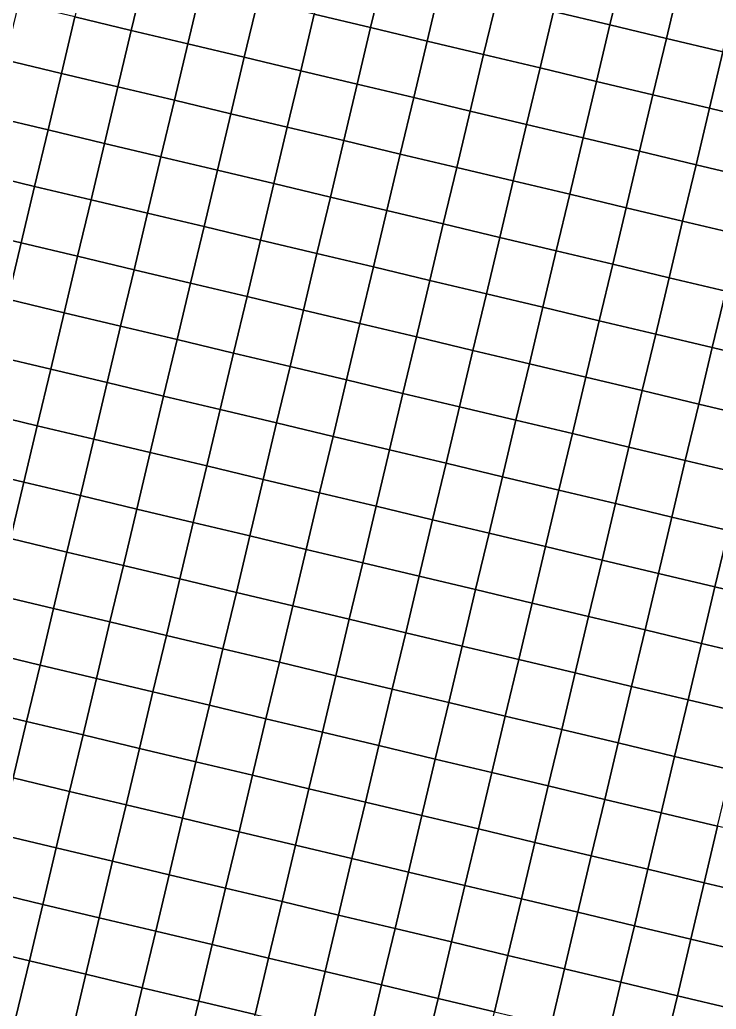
# Model space of a CAD drawing. Header units: metres. Extents: x 0.76 to 9.08, y -3.29 to 2.36.
# Drawn here: x 3.724 to 4.924, y -1.19 to 0.515 of the extents above; entities that cross this region are included whole.
import ezdxf

# ---------------------------------------------------------------- set-up
doc = ezdxf.new("R2010")
doc.units = ezdxf.units.M

msp = doc.modelspace()

# ---------------------------------------------------------------- linework, layer by layer
at = {"layer": 'C1'}
for points in [[(3.8423, 0.6168, -0.4658), (3.8191, 0.5195, -0.4278), (3.9164, 0.4964, -0.4438), (3.9396, 0.5937, -0.4829)], [(4.2546, 0.6215, -0.5566), (4.2314, 0.5243, -0.5255), (4.3287, 0.5011, -0.5333), (4.3519, 0.5984, -0.5623)], [(4.6669, 0.6262, -0.581), (4.6437, 0.529, -0.5629), (4.741, 0.5058, -0.5648), (4.7641, 0.6031, -0.5845)], [(4.3519, 0.5984, -0.5623), (4.3287, 0.5011, -0.5333), (4.426, 0.478, -0.5373), (4.4491, 0.5752, -0.5636)], [(4.7641, 0.6031, -0.5845), (4.741, 0.5058, -0.5648), (4.8383, 0.4827, -0.5711), (4.8614, 0.5799, -0.5926)], [(3.9396, 0.5937, -0.4829), (3.9164, 0.4964, -0.4438), (4.0137, 0.4733, -0.4586), (4.0369, 0.5705, -0.4984)], [(4.8614, 0.5799, -0.5926), (4.8383, 0.4827, -0.5711), (4.9356, 0.4595, -0.5814), (4.9587, 0.5568, -0.6043)], [(4.0369, 0.5705, -0.4984), (4.0137, 0.4733, -0.4586), (4.111, 0.4501, -0.4731), (4.1341, 0.5474, -0.5134)], [(4.4491, 0.5752, -0.5636), (4.426, 0.478, -0.5373), (4.5233, 0.4548, -0.5403), (4.5464, 0.5521, -0.564)], [(4.1341, 0.5474, -0.5134), (4.111, 0.4501, -0.4731), (4.2083, 0.427, -0.4863), (4.2314, 0.5243, -0.5255)], [(4.5464, 0.5521, -0.564), (4.5233, 0.4548, -0.5403), (4.6206, 0.4317, -0.5412), (4.6437, 0.529, -0.5629)], [(3.7219, 0.5427, -0.4106), (3.6987, 0.4454, -0.3877), (3.796, 0.4223, -0.4042), (3.8191, 0.5195, -0.4278)], [(4.6437, 0.529, -0.5629), (4.6206, 0.4317, -0.5412), (4.7179, 0.4085, -0.5431), (4.741, 0.5058, -0.5648)], [(3.8191, 0.5195, -0.4278), (3.796, 0.4223, -0.4042), (3.8933, 0.3991, -0.4195), (3.9164, 0.4964, -0.4438)], [(4.2314, 0.5243, -0.5255), (4.2083, 0.427, -0.4863), (4.3056, 0.4038, -0.4964), (4.3287, 0.5011, -0.5333)], [(3.9164, 0.4964, -0.4438), (3.8933, 0.3991, -0.4195), (3.9906, 0.376, -0.4338), (4.0137, 0.4733, -0.4586)], [(4.3287, 0.5011, -0.5333), (4.3056, 0.4038, -0.4964), (4.4029, 0.3807, -0.5039), (4.426, 0.478, -0.5373)], [(4.741, 0.5058, -0.5648), (4.7179, 0.4085, -0.5431), (4.8151, 0.3854, -0.5484), (4.8383, 0.4827, -0.5711)], [(4.426, 0.478, -0.5373), (4.4029, 0.3807, -0.5039), (4.5001, 0.3575, -0.5101), (4.5233, 0.4548, -0.5403)], [(4.8383, 0.4827, -0.5711), (4.8151, 0.3854, -0.5484), (4.9124, 0.3622, -0.5576), (4.9356, 0.4595, -0.5814)], [(4.0137, 0.4733, -0.4586), (3.9906, 0.376, -0.4338), (4.0879, 0.3528, -0.4476), (4.111, 0.4501, -0.4731)], [(3.6987, 0.4454, -0.3877), (3.6756, 0.3481, -0.3791), (3.7729, 0.325, -0.3951), (3.796, 0.4223, -0.4042)], [(4.111, 0.4501, -0.4731), (4.0879, 0.3528, -0.4476), (4.1851, 0.3297, -0.4605), (4.2083, 0.427, -0.4863)], [(4.5233, 0.4548, -0.5403), (4.5001, 0.3575, -0.5101), (4.5974, 0.3344, -0.514), (4.6206, 0.4317, -0.5412)], [(4.9356, 0.4595, -0.5814), (4.9124, 0.3622, -0.5576), (5.0097, 0.3391, -0.5693), (5.0329, 0.4364, -0.5939)], [(4.2083, 0.427, -0.4863), (4.1851, 0.3297, -0.4605), (4.2824, 0.3065, -0.4714), (4.3056, 0.4038, -0.4964)], [(4.6206, 0.4317, -0.5412), (4.5974, 0.3344, -0.514), (4.6947, 0.3112, -0.5174), (4.7179, 0.4085, -0.5431)], [(3.796, 0.4223, -0.4042), (3.7729, 0.325, -0.3951), (3.8701, 0.3018, -0.4099), (3.8933, 0.3991, -0.4195)], [(3.8933, 0.3991, -0.4195), (3.8701, 0.3018, -0.4099), (3.9674, 0.2787, -0.424), (3.9906, 0.376, -0.4338)], [(4.3056, 0.4038, -0.4964), (4.2824, 0.3065, -0.4714), (4.3797, 0.2834, -0.4808), (4.4029, 0.3807, -0.5039)], [(4.7179, 0.4085, -0.5431), (4.6947, 0.3112, -0.5174), (4.792, 0.2881, -0.5233), (4.8151, 0.3854, -0.5484)], [(3.9906, 0.376, -0.4338), (3.9674, 0.2787, -0.424), (4.0647, 0.2555, -0.4374), (4.0879, 0.3528, -0.4476)], [(4.4029, 0.3807, -0.5039), (4.3797, 0.2834, -0.4808), (4.477, 0.2602, -0.4898), (4.5001, 0.3575, -0.5101)], [(4.8151, 0.3854, -0.5484), (4.792, 0.2881, -0.5233), (4.8893, 0.2649, -0.5321), (4.9124, 0.3622, -0.5576)], [(4.9124, 0.3622, -0.5576), (4.8893, 0.2649, -0.5321), (4.9866, 0.2418, -0.5436), (5.0097, 0.3391, -0.5693)], [(3.6756, 0.3481, -0.3791), (3.6524, 0.2508, -0.3849), (3.7497, 0.2277, -0.4005), (3.7729, 0.325, -0.3951)], [(4.0879, 0.3528, -0.4476), (4.0647, 0.2555, -0.4374), (4.162, 0.2324, -0.4503), (4.1851, 0.3297, -0.4605)], [(4.5001, 0.3575, -0.5101), (4.477, 0.2602, -0.4898), (4.5743, 0.2371, -0.4964), (4.5974, 0.3344, -0.514)], [(3.7729, 0.325, -0.3951), (3.7497, 0.2277, -0.4005), (3.847, 0.2046, -0.415), (3.8701, 0.3018, -0.4099)], [(4.1851, 0.3297, -0.4605), (4.162, 0.2324, -0.4503), (4.2593, 0.2093, -0.4612), (4.2824, 0.3065, -0.4714)], [(4.5974, 0.3344, -0.514), (4.5743, 0.2371, -0.4964), (4.6716, 0.214, -0.5023), (4.6947, 0.3112, -0.5174)], [(4.6947, 0.3112, -0.5174), (4.6716, 0.214, -0.5023), (4.7688, 0.1908, -0.51), (4.792, 0.2881, -0.5233)], [(3.8701, 0.3018, -0.4099), (3.847, 0.2046, -0.415), (3.9443, 0.1814, -0.4291), (3.9674, 0.2787, -0.424)], [(4.2824, 0.3065, -0.4714), (4.2593, 0.2093, -0.4612), (4.3566, 0.1861, -0.4709), (4.3797, 0.2834, -0.4808)], [(3.9674, 0.2787, -0.424), (3.9443, 0.1814, -0.4291), (4.0416, 0.1583, -0.4424), (4.0647, 0.2555, -0.4374)], [(4.3797, 0.2834, -0.4808), (4.3566, 0.1861, -0.4709), (4.4538, 0.163, -0.4811), (4.477, 0.2602, -0.4898)], [(4.792, 0.2881, -0.5233), (4.7688, 0.1908, -0.51), (4.8661, 0.1677, -0.5197), (4.8893, 0.2649, -0.5321)], [(4.477, 0.2602, -0.4898), (4.4538, 0.163, -0.4811), (4.5511, 0.1398, -0.4901), (4.5743, 0.2371, -0.4964)], [(4.8893, 0.2649, -0.5321), (4.8661, 0.1677, -0.5197), (4.9634, 0.1445, -0.5312), (4.9866, 0.2418, -0.5436)], [(3.6524, 0.2508, -0.3849), (3.6293, 0.1536, -0.4052), (3.7266, 0.1304, -0.4203), (3.7497, 0.2277, -0.4005)], [(4.0647, 0.2555, -0.4374), (4.0416, 0.1583, -0.4424), (4.1388, 0.1351, -0.4553), (4.162, 0.2324, -0.4503)], [(3.7497, 0.2277, -0.4005), (3.7266, 0.1304, -0.4203), (3.8238, 0.1073, -0.4349), (3.847, 0.2046, -0.415)], [(4.162, 0.2324, -0.4503), (4.1388, 0.1351, -0.4553), (4.2361, 0.112, -0.4665), (4.2593, 0.2093, -0.4612)], [(4.5743, 0.2371, -0.4964), (4.5511, 0.1398, -0.4901), (4.6484, 0.1167, -0.4978), (4.6716, 0.214, -0.5023)], [(3.847, 0.2046, -0.415), (3.8238, 0.1073, -0.4349), (3.9211, 0.0841, -0.4493), (3.9443, 0.1814, -0.4291)], [(4.2593, 0.2093, -0.4612), (4.2361, 0.112, -0.4665), (4.3334, 0.0888, -0.476), (4.3566, 0.1861, -0.4709)], [(4.6716, 0.214, -0.5023), (4.6484, 0.1167, -0.4978), (4.7457, 0.0935, -0.5075), (4.7688, 0.1908, -0.51)], [(4.7688, 0.1908, -0.51), (4.7457, 0.0935, -0.5075), (4.843, 0.0704, -0.5192), (4.8661, 0.1677, -0.5197)], [(3.9443, 0.1814, -0.4291), (3.9211, 0.0841, -0.4493), (4.0184, 0.061, -0.4627), (4.0416, 0.1583, -0.4424)], [(4.3566, 0.1861, -0.4709), (4.3334, 0.0888, -0.476), (4.4307, 0.0657, -0.486), (4.4538, 0.163, -0.4811)], [(3.6293, 0.1536, -0.4052), (3.6061, 0.0563, -0.4399), (3.7034, 0.0331, -0.4547), (3.7266, 0.1304, -0.4203)], [(4.0416, 0.1583, -0.4424), (4.0184, 0.061, -0.4627), (4.1157, 0.0378, -0.4755), (4.1388, 0.1351, -0.4553)], [(4.4538, 0.163, -0.4811), (4.4307, 0.0657, -0.486), (4.528, 0.0425, -0.4962), (4.5511, 0.1398, -0.4901)], [(4.8661, 0.1677, -0.5197), (4.843, 0.0704, -0.5192), (4.9403, 0.0472, -0.5314), (4.9634, 0.1445, -0.5312)], [(4.5511, 0.1398, -0.4901), (4.528, 0.0425, -0.4962), (4.6253, 0.0194, -0.5056), (4.6484, 0.1167, -0.4978)], [(3.7266, 0.1304, -0.4203), (3.7034, 0.0331, -0.4547), (3.8007, 0.01, -0.4695), (3.8238, 0.1073, -0.4349)], [(4.1388, 0.1351, -0.4553), (4.1157, 0.0378, -0.4755), (4.213, 0.0147, -0.4871), (4.2361, 0.112, -0.4665)], [(3.8238, 0.1073, -0.4349), (3.8007, 0.01, -0.4695), (3.898, -0.0132, -0.4844), (3.9211, 0.0841, -0.4493)], [(4.2361, 0.112, -0.4665), (4.213, 0.0147, -0.4871), (4.3103, -0.0085, -0.4966), (4.3334, 0.0888, -0.476)], [(4.6484, 0.1167, -0.4978), (4.6253, 0.0194, -0.5056), (4.7226, -0.0038, -0.5167), (4.7457, 0.0935, -0.5075)], [(4.3334, 0.0888, -0.476), (4.3103, -0.0085, -0.4966), (4.4076, -0.0316, -0.5065), (4.4307, 0.0657, -0.486)], [(4.7457, 0.0935, -0.5075), (4.7226, -0.0038, -0.5167), (4.8198, -0.0269, -0.5302), (4.843, 0.0704, -0.5192)], [(3.9211, 0.0841, -0.4493), (3.898, -0.0132, -0.4844), (3.9953, -0.0363, -0.4982), (4.0184, 0.061, -0.4627)], [(4.843, 0.0704, -0.5192), (4.8198, -0.0269, -0.5302), (4.9171, -0.0501, -0.5438), (4.9403, 0.0472, -0.5314)], [(4.0184, 0.061, -0.4627), (3.9953, -0.0363, -0.4982), (4.0926, -0.0595, -0.5112), (4.1157, 0.0378, -0.4755)], [(4.4307, 0.0657, -0.486), (4.4076, -0.0316, -0.5065), (4.5048, -0.0548, -0.517), (4.528, 0.0425, -0.4962)], [(4.1157, 0.0378, -0.4755), (4.0926, -0.0595, -0.5112), (4.1898, -0.0826, -0.523), (4.213, 0.0147, -0.4871)], [(4.528, 0.0425, -0.4962), (4.5048, -0.0548, -0.517), (4.6021, -0.0779, -0.5276), (4.6253, 0.0194, -0.5056)], [(4.9403, 0.0472, -0.5314), (4.9171, -0.0501, -0.5438), (5.0144, -0.0732, -0.5569), (5.0376, 0.0241, -0.5445)], [(3.7034, 0.0331, -0.4547), (3.6803, -0.0642, -0.4819), (3.7776, -0.0873, -0.4966), (3.8007, 0.01, -0.4695)], [(4.6253, 0.0194, -0.5056), (4.6021, -0.0779, -0.5276), (4.6994, -0.101, -0.5398), (4.7226, -0.0038, -0.5167)], [(3.8007, 0.01, -0.4695), (3.7776, -0.0873, -0.4966), (3.8748, -0.1104, -0.5115), (3.898, -0.0132, -0.4844)], [(4.213, 0.0147, -0.4871), (4.1898, -0.0826, -0.523), (4.2871, -0.1057, -0.5328), (4.3103, -0.0085, -0.4966)], [(3.898, -0.0132, -0.4844), (3.8748, -0.1104, -0.5115), (3.9721, -0.1336, -0.5257), (3.9953, -0.0363, -0.4982)], [(4.3103, -0.0085, -0.4966), (4.2871, -0.1057, -0.5328), (4.3844, -0.1289, -0.5428), (4.4076, -0.0316, -0.5065)], [(4.7226, -0.0038, -0.5167), (4.6994, -0.101, -0.5398), (4.7967, -0.1242, -0.5542), (4.8198, -0.0269, -0.5302)], [(4.4076, -0.0316, -0.5065), (4.3844, -0.1289, -0.5428), (4.4817, -0.152, -0.5538), (4.5048, -0.0548, -0.517)], [(4.8198, -0.0269, -0.5302), (4.7967, -0.1242, -0.5542), (4.894, -0.1473, -0.5685), (4.9171, -0.0501, -0.5438)], [(3.9953, -0.0363, -0.4982), (3.9721, -0.1336, -0.5257), (4.0694, -0.1567, -0.5387), (4.0926, -0.0595, -0.5112)], [(4.9171, -0.0501, -0.5438), (4.894, -0.1473, -0.5685), (4.9913, -0.1705, -0.5818), (5.0144, -0.0732, -0.5569)], [(3.6803, -0.0642, -0.4819), (3.6571, -0.1614, -0.5018), (3.7544, -0.1846, -0.5161), (3.7776, -0.0873, -0.4966)], [(4.0926, -0.0595, -0.5112), (4.0694, -0.1567, -0.5387), (4.1667, -0.1799, -0.5507), (4.1898, -0.0826, -0.523)], [(4.5048, -0.0548, -0.517), (4.4817, -0.152, -0.5538), (4.579, -0.1752, -0.5653), (4.6021, -0.0779, -0.5276)], [(4.1898, -0.0826, -0.523), (4.1667, -0.1799, -0.5507), (4.264, -0.203, -0.5608), (4.2871, -0.1057, -0.5328)], [(4.6021, -0.0779, -0.5276), (4.579, -0.1752, -0.5653), (4.6763, -0.1983, -0.5782), (4.6994, -0.101, -0.5398)], [(3.7776, -0.0873, -0.4966), (3.7544, -0.1846, -0.5161), (3.8517, -0.2077, -0.5307), (3.8748, -0.1104, -0.5115)], [(4.6994, -0.101, -0.5398), (4.6763, -0.1983, -0.5782), (4.7735, -0.2215, -0.5928), (4.7967, -0.1242, -0.5542)], [(3.8748, -0.1104, -0.5115), (3.8517, -0.2077, -0.5307), (3.949, -0.2309, -0.5449), (3.9721, -0.1336, -0.5257)], [(4.2871, -0.1057, -0.5328), (4.264, -0.203, -0.5608), (4.3613, -0.2262, -0.5709), (4.3844, -0.1289, -0.5428)], [(3.9721, -0.1336, -0.5257), (3.949, -0.2309, -0.5449), (4.0463, -0.254, -0.558), (4.0694, -0.1567, -0.5387)], [(4.3844, -0.1289, -0.5428), (4.3613, -0.2262, -0.5709), (4.4585, -0.2493, -0.5821), (4.4817, -0.152, -0.5538)], [(4.7967, -0.1242, -0.5542), (4.7735, -0.2215, -0.5928), (4.8708, -0.2446, -0.6069), (4.894, -0.1473, -0.5685)], [(4.4817, -0.152, -0.5538), (4.4585, -0.2493, -0.5821), (4.5558, -0.2725, -0.5941), (4.579, -0.1752, -0.5653)], [(4.894, -0.1473, -0.5685), (4.8708, -0.2446, -0.6069), (4.9681, -0.2678, -0.6195), (4.9913, -0.1705, -0.5818)], [(3.6571, -0.1614, -0.5018), (3.634, -0.2587, -0.5145), (3.7313, -0.2819, -0.528), (3.7544, -0.1846, -0.5161)], [(4.0694, -0.1567, -0.5387), (4.0463, -0.254, -0.558), (4.1436, -0.2772, -0.5702), (4.1667, -0.1799, -0.5507)], [(3.7544, -0.1846, -0.5161), (3.7313, -0.2819, -0.528), (3.8286, -0.305, -0.5419), (3.8517, -0.2077, -0.5307)], [(4.1667, -0.1799, -0.5507), (4.1436, -0.2772, -0.5702), (4.2408, -0.3003, -0.5806), (4.264, -0.203, -0.5608)], [(4.579, -0.1752, -0.5653), (4.5558, -0.2725, -0.5941), (4.6531, -0.2956, -0.6074), (4.6763, -0.1983, -0.5782)], [(4.264, -0.203, -0.5608), (4.2408, -0.3003, -0.5806), (4.3381, -0.3235, -0.5907), (4.3613, -0.2262, -0.5709)], [(4.6763, -0.1983, -0.5782), (4.6531, -0.2956, -0.6074), (4.7504, -0.3188, -0.6221), (4.7735, -0.2215, -0.5928)], [(3.8517, -0.2077, -0.5307), (3.8286, -0.305, -0.5419), (3.9258, -0.3282, -0.556), (3.949, -0.2309, -0.5449)], [(4.7735, -0.2215, -0.5928), (4.7504, -0.3188, -0.6221), (4.8477, -0.3419, -0.636), (4.8708, -0.2446, -0.6069)], [(3.949, -0.2309, -0.5449), (3.9258, -0.3282, -0.556), (4.0231, -0.3513, -0.5691), (4.0463, -0.254, -0.558)], [(4.3613, -0.2262, -0.5709), (4.3381, -0.3235, -0.5907), (4.4354, -0.3466, -0.6019), (4.4585, -0.2493, -0.5821)], [(4.0463, -0.254, -0.558), (4.0231, -0.3513, -0.5691), (4.1204, -0.3745, -0.5814), (4.1436, -0.2772, -0.5702)], [(4.4585, -0.2493, -0.5821), (4.4354, -0.3466, -0.6019), (4.5327, -0.3698, -0.6141), (4.5558, -0.2725, -0.5941)], [(4.8708, -0.2446, -0.6069), (4.8477, -0.3419, -0.636), (4.945, -0.3651, -0.6482), (4.9681, -0.2678, -0.6195)], [(3.634, -0.2587, -0.5145), (3.6108, -0.356, -0.5198), (3.7081, -0.3792, -0.5323), (3.7313, -0.2819, -0.528)], [(4.5558, -0.2725, -0.5941), (4.5327, -0.3698, -0.6141), (4.63, -0.3929, -0.6275), (4.6531, -0.2956, -0.6074)], [(3.7313, -0.2819, -0.528), (3.7081, -0.3792, -0.5323), (3.8054, -0.4023, -0.5451), (3.8286, -0.305, -0.5419)], [(4.1436, -0.2772, -0.5702), (4.1204, -0.3745, -0.5814), (4.2177, -0.3976, -0.5922), (4.2408, -0.3003, -0.5806)], [(3.8286, -0.305, -0.5419), (3.8054, -0.4023, -0.5451), (3.9027, -0.4254, -0.5589), (3.9258, -0.3282, -0.556)], [(4.2408, -0.3003, -0.5806), (4.2177, -0.3976, -0.5922), (4.315, -0.4207, -0.6023), (4.3381, -0.3235, -0.5907)], [(4.6531, -0.2956, -0.6074), (4.63, -0.3929, -0.6275), (4.7273, -0.416, -0.6421), (4.7504, -0.3188, -0.6221)], [(4.3381, -0.3235, -0.5907), (4.315, -0.4207, -0.6023), (4.4123, -0.4439, -0.6133), (4.4354, -0.3466, -0.6019)], [(4.7504, -0.3188, -0.6221), (4.7273, -0.416, -0.6421), (4.8245, -0.4392, -0.6558), (4.8477, -0.3419, -0.636)], [(3.9258, -0.3282, -0.556), (3.9027, -0.4254, -0.5589), (4, -0.4486, -0.5719), (4.0231, -0.3513, -0.5691)], [(4.0231, -0.3513, -0.5691), (4, -0.4486, -0.5719), (4.0973, -0.4717, -0.5843), (4.1204, -0.3745, -0.5814)], [(4.4354, -0.3466, -0.6019), (4.4123, -0.4439, -0.6133), (4.5095, -0.467, -0.6254), (4.5327, -0.3698, -0.6141)], [(4.8477, -0.3419, -0.636), (4.8245, -0.4392, -0.6558), (4.9218, -0.4623, -0.6677), (4.945, -0.3651, -0.6482)], [(4.1204, -0.3745, -0.5814), (4.0973, -0.4717, -0.5843), (4.1945, -0.4949, -0.5956), (4.2177, -0.3976, -0.5922)], [(4.5327, -0.3698, -0.6141), (4.5095, -0.467, -0.6254), (4.6068, -0.4902, -0.6384), (4.63, -0.3929, -0.6275)], [(4.945, -0.3651, -0.6482), (4.9218, -0.4623, -0.6677), (5.0191, -0.4855, -0.6769), (5.0423, -0.3882, -0.658)], [(3.7081, -0.3792, -0.5323), (3.685, -0.4764, -0.5289), (3.7823, -0.4996, -0.5403), (3.8054, -0.4023, -0.5451)], [(3.8054, -0.4023, -0.5451), (3.7823, -0.4996, -0.5403), (3.8795, -0.5227, -0.5535), (3.9027, -0.4254, -0.5589)], [(4.2177, -0.3976, -0.5922), (4.1945, -0.4949, -0.5956), (4.2918, -0.518, -0.6056), (4.315, -0.4207, -0.6023)], [(4.63, -0.3929, -0.6275), (4.6068, -0.4902, -0.6384), (4.7041, -0.5133, -0.6527), (4.7273, -0.416, -0.6421)], [(3.9027, -0.4254, -0.5589), (3.8795, -0.5227, -0.5535), (3.9768, -0.5459, -0.5664), (4, -0.4486, -0.5719)], [(4.315, -0.4207, -0.6023), (4.2918, -0.518, -0.6056), (4.3891, -0.5412, -0.6163), (4.4123, -0.4439, -0.6133)], [(4.7273, -0.416, -0.6421), (4.7041, -0.5133, -0.6527), (4.8014, -0.5365, -0.6663), (4.8245, -0.4392, -0.6558)], [(4.8245, -0.4392, -0.6558), (4.8014, -0.5365, -0.6663), (4.8987, -0.5596, -0.6782), (4.9218, -0.4623, -0.6677)], [(4, -0.4486, -0.5719), (3.9768, -0.5459, -0.5664), (4.0741, -0.569, -0.5791), (4.0973, -0.4717, -0.5843)], [(4.4123, -0.4439, -0.6133), (4.3891, -0.5412, -0.6163), (4.4864, -0.5643, -0.6279), (4.5095, -0.467, -0.6254)], [(3.685, -0.4764, -0.5289), (3.6618, -0.5737, -0.5352), (3.7591, -0.5969, -0.5462), (3.7823, -0.4996, -0.5403)], [(4.0973, -0.4717, -0.5843), (4.0741, -0.569, -0.5791), (4.1714, -0.5922, -0.5908), (4.1945, -0.4949, -0.5956)], [(4.5095, -0.467, -0.6254), (4.4864, -0.5643, -0.6279), (4.5837, -0.5875, -0.6403), (4.6068, -0.4902, -0.6384)], [(4.9218, -0.4623, -0.6677), (4.8987, -0.5596, -0.6782), (4.996, -0.5828, -0.6874), (5.0191, -0.4855, -0.6769)], [(4.6068, -0.4902, -0.6384), (4.5837, -0.5875, -0.6403), (4.681, -0.6106, -0.654), (4.7041, -0.5133, -0.6527)], [(3.7823, -0.4996, -0.5403), (3.7591, -0.5969, -0.5462), (3.8564, -0.62, -0.5595), (3.8795, -0.5227, -0.5535)], [(4.1945, -0.4949, -0.5956), (4.1714, -0.5922, -0.5908), (4.2687, -0.6153, -0.6007), (4.2918, -0.518, -0.6056)], [(3.8795, -0.5227, -0.5535), (3.8564, -0.62, -0.5595), (3.9537, -0.6432, -0.5728), (3.9768, -0.5459, -0.5664)], [(4.2918, -0.518, -0.6056), (4.2687, -0.6153, -0.6007), (4.366, -0.6385, -0.6109), (4.3891, -0.5412, -0.6163)], [(4.7041, -0.5133, -0.6527), (4.681, -0.6106, -0.654), (4.7783, -0.6338, -0.6675), (4.8014, -0.5365, -0.6663)], [(4.3891, -0.5412, -0.6163), (4.366, -0.6385, -0.6109), (4.4633, -0.6616, -0.6217), (4.4864, -0.5643, -0.6279)], [(4.8014, -0.5365, -0.6663), (4.7783, -0.6338, -0.6675), (4.8755, -0.6569, -0.6796), (4.8987, -0.5596, -0.6782)], [(3.9768, -0.5459, -0.5664), (3.9537, -0.6432, -0.5728), (4.051, -0.6663, -0.5861), (4.0741, -0.569, -0.5791)], [(4.8987, -0.5596, -0.6782), (4.8755, -0.6569, -0.6796), (4.9728, -0.68, -0.6894), (4.996, -0.5828, -0.6874)], [(3.6618, -0.5737, -0.5352), (3.6387, -0.671, -0.5512), (3.736, -0.6942, -0.5628), (3.7591, -0.5969, -0.5462)], [(4.0741, -0.569, -0.5791), (4.051, -0.6663, -0.5861), (4.1483, -0.6895, -0.5985), (4.1714, -0.5922, -0.5908)], [(4.4864, -0.5643, -0.6279), (4.4633, -0.6616, -0.6217), (4.5605, -0.6848, -0.6331), (4.5837, -0.5875, -0.6403)], [(4.1714, -0.5922, -0.5908), (4.1483, -0.6895, -0.5985), (4.2455, -0.7126, -0.6085), (4.2687, -0.6153, -0.6007)], [(4.5837, -0.5875, -0.6403), (4.5605, -0.6848, -0.6331), (4.6578, -0.7079, -0.6461), (4.681, -0.6106, -0.654)], [(3.7591, -0.5969, -0.5462), (3.736, -0.6942, -0.5628), (3.8333, -0.7173, -0.5769), (3.8564, -0.62, -0.5595)], [(4.681, -0.6106, -0.654), (4.6578, -0.7079, -0.6461), (4.7551, -0.731, -0.6594), (4.7783, -0.6338, -0.6675)], [(3.8564, -0.62, -0.5595), (3.8333, -0.7173, -0.5769), (3.9305, -0.7404, -0.5911), (3.9537, -0.6432, -0.5728)], [(4.2687, -0.6153, -0.6007), (4.2455, -0.7126, -0.6085), (4.3428, -0.7357, -0.6186), (4.366, -0.6385, -0.6109)], [(3.9537, -0.6432, -0.5728), (3.9305, -0.7404, -0.5911), (4.0278, -0.7636, -0.6055), (4.051, -0.6663, -0.5861)], [(4.366, -0.6385, -0.6109), (4.3428, -0.7357, -0.6186), (4.4401, -0.7589, -0.629), (4.4633, -0.6616, -0.6217)], [(4.7783, -0.6338, -0.6675), (4.7551, -0.731, -0.6594), (4.8524, -0.7542, -0.6719), (4.8755, -0.6569, -0.6796)], [(4.4633, -0.6616, -0.6217), (4.4401, -0.7589, -0.629), (4.5374, -0.782, -0.64), (4.5605, -0.6848, -0.6331)], [(4.8755, -0.6569, -0.6796), (4.8524, -0.7542, -0.6719), (4.9497, -0.7773, -0.6826), (4.9728, -0.68, -0.6894)], [(3.6387, -0.671, -0.5512), (3.6155, -0.7683, -0.5767), (3.7128, -0.7914, -0.59), (3.736, -0.6942, -0.5628)], [(4.051, -0.6663, -0.5861), (4.0278, -0.7636, -0.6055), (4.1251, -0.7867, -0.6187), (4.1483, -0.6895, -0.5985)], [(3.736, -0.6942, -0.5628), (3.7128, -0.7914, -0.59), (3.8101, -0.8146, -0.6056), (3.8333, -0.7173, -0.5769)], [(4.1483, -0.6895, -0.5985), (4.1251, -0.7867, -0.6187), (4.2224, -0.8099, -0.6291), (4.2455, -0.7126, -0.6085)], [(4.5605, -0.6848, -0.6331), (4.5374, -0.782, -0.64), (4.6347, -0.8052, -0.6527), (4.6578, -0.7079, -0.6461)], [(4.2455, -0.7126, -0.6085), (4.2224, -0.8099, -0.6291), (4.3197, -0.833, -0.6393), (4.3428, -0.7357, -0.6186)], [(4.6578, -0.7079, -0.6461), (4.6347, -0.8052, -0.6527), (4.732, -0.8283, -0.6664), (4.7551, -0.731, -0.6594)], [(3.8333, -0.7173, -0.5769), (3.8101, -0.8146, -0.6056), (3.9074, -0.8377, -0.6213), (3.9305, -0.7404, -0.5911)], [(4.7551, -0.731, -0.6594), (4.732, -0.8283, -0.6664), (4.8292, -0.8515, -0.6795), (4.8524, -0.7542, -0.6719)], [(3.9305, -0.7404, -0.5911), (3.9074, -0.8377, -0.6213), (4.0047, -0.8609, -0.6371), (4.0278, -0.7636, -0.6055)], [(4.3428, -0.7357, -0.6186), (4.3197, -0.833, -0.6393), (4.417, -0.8562, -0.6499), (4.4401, -0.7589, -0.629)], [(4.0278, -0.7636, -0.6055), (4.0047, -0.8609, -0.6371), (4.102, -0.884, -0.6513), (4.1251, -0.7867, -0.6187)], [(4.4401, -0.7589, -0.629), (4.417, -0.8562, -0.6499), (4.5142, -0.8793, -0.6609), (4.5374, -0.782, -0.64)], [(4.8524, -0.7542, -0.6719), (4.8292, -0.8515, -0.6795), (4.9265, -0.8746, -0.6915), (4.9497, -0.7773, -0.6826)], [(4.5374, -0.782, -0.64), (4.5142, -0.8793, -0.6609), (4.6115, -0.9025, -0.674), (4.6347, -0.8052, -0.6527)], [(3.7128, -0.7914, -0.59), (3.6897, -0.8887, -0.6277), (3.787, -0.9119, -0.6455), (3.8101, -0.8146, -0.6056)], [(4.1251, -0.7867, -0.6187), (4.102, -0.884, -0.6513), (4.1992, -0.9072, -0.6624), (4.2224, -0.8099, -0.6291)], [(3.8101, -0.8146, -0.6056), (3.787, -0.9119, -0.6455), (3.8842, -0.935, -0.6634), (3.9074, -0.8377, -0.6213)], [(4.2224, -0.8099, -0.6291), (4.1992, -0.9072, -0.6624), (4.2965, -0.9303, -0.6732), (4.3197, -0.833, -0.6393)], [(4.6347, -0.8052, -0.6527), (4.6115, -0.9025, -0.674), (4.7088, -0.9256, -0.6885), (4.732, -0.8283, -0.6664)], [(4.3197, -0.833, -0.6393), (4.2965, -0.9303, -0.6732), (4.3938, -0.9535, -0.6843), (4.417, -0.8562, -0.6499)], [(4.732, -0.8283, -0.6664), (4.7088, -0.9256, -0.6885), (4.8061, -0.9488, -0.7025), (4.8292, -0.8515, -0.6795)], [(3.9074, -0.8377, -0.6213), (3.8842, -0.935, -0.6634), (3.9815, -0.9582, -0.681), (4.0047, -0.8609, -0.6371)], [(4.8292, -0.8515, -0.6795), (4.8061, -0.9488, -0.7025), (4.9034, -0.9719, -0.7158), (4.9265, -0.8746, -0.6915)], [(4.0047, -0.8609, -0.6371), (3.9815, -0.9582, -0.681), (4.0788, -0.9813, -0.6963), (4.102, -0.884, -0.6513)], [(4.417, -0.8562, -0.6499), (4.3938, -0.9535, -0.6843), (4.4911, -0.9766, -0.6959), (4.5142, -0.8793, -0.6609)], [(4.102, -0.884, -0.6513), (4.0788, -0.9813, -0.6963), (4.1761, -1.0045, -0.7083), (4.1992, -0.9072, -0.6624)], [(4.5142, -0.8793, -0.6609), (4.4911, -0.9766, -0.6959), (4.5884, -0.9998, -0.7098), (4.6115, -0.9025, -0.674)], [(4.9265, -0.8746, -0.6915), (4.9034, -0.9719, -0.7158), (5.0007, -0.995, -0.7297), (5.0238, -0.8978, -0.7044)], [(3.6897, -0.8887, -0.6277), (3.6665, -0.986, -0.676), (3.7638, -1.0092, -0.6966), (3.787, -0.9119, -0.6455)], [(4.6115, -0.9025, -0.674), (4.5884, -0.9998, -0.7098), (4.6857, -1.0229, -0.7255), (4.7088, -0.9256, -0.6885)], [(3.787, -0.9119, -0.6455), (3.7638, -1.0092, -0.6966), (3.8611, -1.0323, -0.7173), (3.8842, -0.935, -0.6634)], [(4.1992, -0.9072, -0.6624), (4.1761, -1.0045, -0.7083), (4.2734, -1.0276, -0.7201), (4.2965, -0.9303, -0.6732)], [(3.8842, -0.935, -0.6634), (3.8611, -1.0323, -0.7173), (3.9584, -1.0554, -0.7372), (3.9815, -0.9582, -0.681)], [(4.2965, -0.9303, -0.6732), (4.2734, -1.0276, -0.7201), (4.3707, -1.0507, -0.7322), (4.3938, -0.9535, -0.6843)], [(4.7088, -0.9256, -0.6885), (4.6857, -1.0229, -0.7255), (4.783, -1.046, -0.7409), (4.8061, -0.9488, -0.7025)], [(4.3938, -0.9535, -0.6843), (4.3707, -1.0507, -0.7322), (4.468, -1.0739, -0.7449), (4.4911, -0.9766, -0.6959)], [(4.8061, -0.9488, -0.7025), (4.783, -1.046, -0.7409), (4.8802, -1.0692, -0.7554), (4.9034, -0.9719, -0.7158)], [(3.9815, -0.9582, -0.681), (3.9584, -1.0554, -0.7372), (4.0557, -1.0786, -0.7538), (4.0788, -0.9813, -0.6963)], [(3.6665, -0.986, -0.676), (3.6434, -1.0833, -0.7161), (3.7407, -1.1064, -0.7384), (3.7638, -1.0092, -0.6966)], [(4.0788, -0.9813, -0.6963), (4.0557, -1.0786, -0.7538), (4.153, -1.1017, -0.767), (4.1761, -1.0045, -0.7083)], [(4.4911, -0.9766, -0.6959), (4.468, -1.0739, -0.7449), (4.5652, -1.097, -0.7603), (4.5884, -0.9998, -0.7098)], [(4.9034, -0.9719, -0.7158), (4.8802, -1.0692, -0.7554), (4.9775, -1.0923, -0.7683), (5.0007, -0.995, -0.7297)], [(4.1761, -1.0045, -0.7083), (4.153, -1.1017, -0.767), (4.2502, -1.1249, -0.7801), (4.2734, -1.0276, -0.7201)], [(4.5884, -0.9998, -0.7098), (4.5652, -1.097, -0.7603), (4.6625, -1.1202, -0.7777), (4.6857, -1.0229, -0.7255)], [(3.7638, -1.0092, -0.6966), (3.7407, -1.1064, -0.7384), (3.838, -1.1296, -0.7606), (3.8611, -1.0323, -0.7173)], [(3.8611, -1.0323, -0.7173), (3.838, -1.1296, -0.7606), (3.9352, -1.1527, -0.7817), (3.9584, -1.0554, -0.7372)], [(4.2734, -1.0276, -0.7201), (4.2502, -1.1249, -0.7801), (4.3475, -1.148, -0.7936), (4.3707, -1.0507, -0.7322)], [(4.6857, -1.0229, -0.7255), (4.6625, -1.1202, -0.7777), (4.7598, -1.1433, -0.7946), (4.783, -1.046, -0.7409)], [(3.9584, -1.0554, -0.7372), (3.9352, -1.1527, -0.7817), (4.0325, -1.1759, -0.7989), (4.0557, -1.0786, -0.7538)], [(4.3707, -1.0507, -0.7322), (4.3475, -1.148, -0.7936), (4.4448, -1.1712, -0.8079), (4.468, -1.0739, -0.7449)], [(4.783, -1.046, -0.7409), (4.7598, -1.1433, -0.7946), (4.8571, -1.1665, -0.8084), (4.8802, -1.0692, -0.7554)], [(4.8802, -1.0692, -0.7554), (4.8571, -1.1665, -0.8084), (4.9544, -1.1896, -0.818), (4.9775, -1.0923, -0.7683)], [(3.6434, -1.0833, -0.7161), (3.6202, -1.1806, -0.748), (3.7175, -1.2037, -0.7708), (3.7407, -1.1064, -0.7384)], [(4.0557, -1.0786, -0.7538), (4.0325, -1.1759, -0.7989), (4.1298, -1.199, -0.813), (4.153, -1.1017, -0.767)], [(4.468, -1.0739, -0.7449), (4.4448, -1.1712, -0.8079), (4.5421, -1.1943, -0.8253), (4.5652, -1.097, -0.7603)], [(3.7407, -1.1064, -0.7384), (3.7175, -1.2037, -0.7708), (3.8148, -1.2269, -0.7933), (3.838, -1.1296, -0.7606)], [(4.153, -1.1017, -0.767), (4.1298, -1.199, -0.813), (4.2271, -1.2222, -0.8271), (4.2502, -1.1249, -0.7801)], [(4.5652, -1.097, -0.7603), (4.5421, -1.1943, -0.8253), (4.6394, -1.2175, -0.8449), (4.6625, -1.1202, -0.7777)], [(4.2502, -1.1249, -0.7801), (4.2271, -1.2222, -0.8271), (4.3244, -1.2453, -0.8417), (4.3475, -1.148, -0.7936)], [(4.6625, -1.1202, -0.7777), (4.6394, -1.2175, -0.8449), (4.7367, -1.2406, -0.8618), (4.7598, -1.1433, -0.7946)], [(3.838, -1.1296, -0.7606), (3.8148, -1.2269, -0.7933), (3.9121, -1.25, -0.8146), (3.9352, -1.1527, -0.7817)], [(3.9352, -1.1527, -0.7817), (3.9121, -1.25, -0.8146), (4.0094, -1.2732, -0.8318), (4.0325, -1.1759, -0.7989)], [(4.3475, -1.148, -0.7936), (4.3244, -1.2453, -0.8417), (4.4217, -1.2685, -0.8572), (4.4448, -1.1712, -0.8079)], [(4.7598, -1.1433, -0.7946), (4.7367, -1.2406, -0.8618), (4.8339, -1.2638, -0.873), (4.8571, -1.1665, -0.8084)], [(4.0325, -1.1759, -0.7989), (4.0094, -1.2732, -0.8318), (4.1067, -1.2963, -0.8464), (4.1298, -1.199, -0.813)], [(4.4448, -1.1712, -0.8079), (4.4217, -1.2685, -0.8572), (4.5189, -1.2916, -0.8757), (4.5421, -1.1943, -0.8253)], [(4.8571, -1.1665, -0.8084), (4.8339, -1.2638, -0.873), (4.9312, -1.2869, -0.877), (4.9544, -1.1896, -0.818)]]:
    msp.add_3dface(points, dxfattribs=at)

doc.saveas('drawing.dxf')
